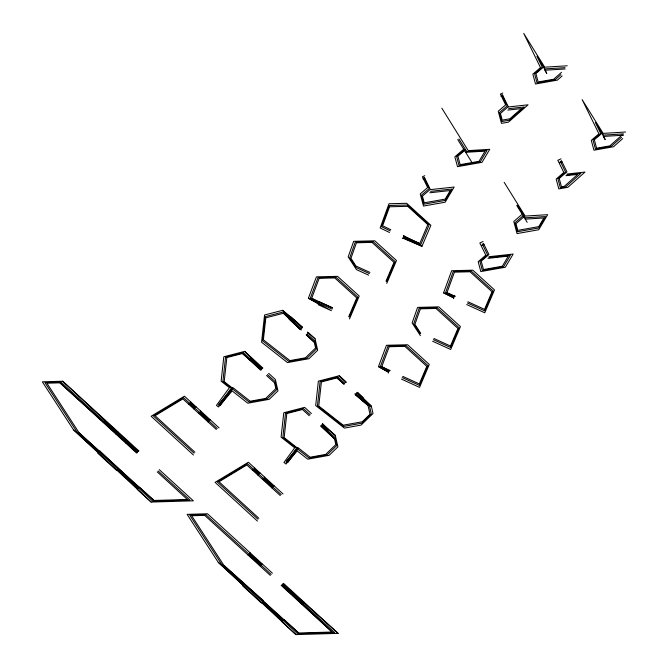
<?xml version="1.0" encoding="UTF-8"?>
<svg xmlns="http://www.w3.org/2000/svg" width="668" height="668" viewBox="0 0 668 668"><rect width="100%" height="100%" fill="white"/><g stroke="black" fill="none" stroke-linecap="round" stroke-linejoin="round"><path stroke-width="1" d="M388.258 373.103L388.551 372.285L378.472 366.615L386.455 345.272L407.597 344.755L429.29 364.469L419.554 387.365L401.468 379.123M389.527 370.339L389.302 370.957L381.754 366.715L389.235 346.734L404.816 346.35L426.802 366.331L419.329 383.916L402.737 376.36M453.714 297.978L443.585 292.843L451.668 270.707L472.819 270.181L494.504 289.895L484.768 312.791L466.681 304.558M454.741 295.765L454.482 296.367L446.934 292.751L454.449 272.16L470.03 271.776L492.015 291.757L484.542 309.351L467.951 301.786M308.407 298.204L331.403 310.712L318.193 304.691L318.486 303.865L308.407 298.204L316.398 276.861L337.54 276.335L359.225 296.049L349.489 318.945M311.689 298.295L332.681 307.94L319.463 301.919L319.246 302.537L311.689 298.295L319.17 278.314L334.76 277.93L356.745 297.911L348.746 316.716M349.364 316.974L357.806 297.118L335.946 277.245L317.985 277.688L310.286 298.254L318.92 303.105L332.13 309.125M386.012 281.186L394.003 262.382L372.018 242.4L356.436 242.785L350.959 258.307L355.977 266.048L369.938 272.41M386.63 281.445L395.072 261.58L373.212 241.716L355.242 242.158L349.765 257.681L356.186 267.576L369.396 273.596M386.755 283.416L396.491 260.52L374.798 240.806L353.656 241.323L348.178 256.838L356.461 269.613L368.669 275.174M404.006 235.729L403.731 236.322L419.738 243.611L427.821 224.59L407.731 206.328L389.544 206.779L382.605 225.784L390.813 229.717M402.887 238.167L421.967 246.3L430.893 225.316L406.67 203.297L389.001 203.74L380.15 227.988L389.511 232.464M453.472 298.538L453.814 297.736L443.585 292.843M402.737 238.493L403.096 237.708L421.967 246.3M103.281 422.502L103.732 422.026L116.115 433.365L115.664 433.841M105.377 420.281L104.776 420.915L117.167 432.254L117.76 431.62M125.534 442.876L125.985 442.4L137.107 452.587L136.664 453.063L59.953 382.839L46.902 383.215L79.175 432.914L99.44 451.459L99.883 450.983L138.911 487.598L139.353 487.122L153.924 500.449L187.374 499.489L157.239 471.9M127.63 440.655L127.029 441.289L138.159 451.476L138.76 450.842M188.61 404.132L189.061 403.656L194.338 408.482L193.887 408.958M190.706 401.911L190.113 402.545L195.382 407.371L195.983 406.737M198.647 413.317L199.097 412.841L208.449 421.408L207.998 421.884M200.742 411.096L200.141 411.73L209.493 420.297L210.094 419.663M249.339 359.785L249.79 359.309L261.171 369.73L260.72 370.197L242.501 353.522L226.853 357.564L224.197 381.637L232.773 388.367L220.265 405.443L218.745 404.274L232.932 387.657L250.199 401.209L265.714 398.404L275.859 388.592L274.548 382.864L266.524 375.516M251.435 357.564L250.834 358.198L262.215 368.619L262.816 367.984L244.672 351.376L223.813 356.77L221.125 381.161L229.425 387.674L216.457 405.392L218.486 406.962L232.172 390.939L247.795 403.196L269.221 399.33L277.963 390.872L275.358 379.466L268.619 373.295M306.361 334.785L314.269 342.25L315.58 347.986L305.443 357.797L289.92 360.603L263.392 339.778L265.814 317.834L283.558 313.242L289.511 318.694L289.06 319.17L300.441 329.591L300.892 329.115M301.936 328.005L302.537 327.37L291.156 316.949L290.563 317.584L282.622 310.319L264.561 314.987L261.564 342.216L287.516 362.59L308.942 358.716L317.684 350.257L315.079 338.851L308.34 332.681L307.739 333.315M306.695 334.426L306.245 334.902L314.269 342.25M252.562 470.197L253.013 469.721L258.282 474.547L257.831 475.023M254.658 467.976L254.057 468.61L259.326 473.437L259.927 472.802M344.337 383.691L343.886 384.167L337.048 377.904L321.4 381.954L318.753 406.019L343.193 425.207L362.29 421.759L370.022 414.277L367.984 405.342L355.267 394.588L355.718 394.112M345.381 382.58L345.982 381.946L339.227 375.758L318.36 381.152L315.68 405.551L344.412 428.105L361.071 425.09L373.02 413.534L371.391 406.394L357.363 392.366L356.762 393.001M262.591 479.382L263.042 478.906L272.394 487.465L271.951 487.941M264.687 477.161L264.094 477.795L273.446 486.354L274.047 485.72M326.477 431.503L326.928 431.027L321.124 425.716L320.682 426.192L334.509 438.851L335.812 444.587L325.675 454.399L310.161 457.204L297.961 447.627L286.238 461.346L287.766 462.523L298.02 448.512L284.159 437.623L286.814 413.559L302.454 409.509L309.301 415.772M328.572 429.282L327.98 429.916L322.176 424.606L322.778 423.971M248.053 555.041L248.504 554.565L260.887 565.905L260.436 566.38M250.149 552.82L249.548 553.455L261.939 564.794L262.532 564.159M281.437 585.602L281.888 585.126L302.462 603.964L302.011 604.44M304.107 602.219L303.506 602.853L282.931 584.016L283.533 583.381L338.142 633.381L295.932 634.6L282.038 621.883L282.631 621.248L262.056 602.411L261.464 603.045L242.567 585.744L243.16 585.11L218.244 562.297L187.115 514.36L207.489 513.767L272.402 573.194M622.075 134.994L609.859 145.849L596.599 148.196L594.345 139.796L602.052 133.174L605.208 139.62L603.237 136.447L623.611 135.195M621.482 137.291L611.42 146.234L595.464 149.064L593.034 140.038L600.716 133.45L595.33 122.478L603.196 135.136L623.511 133.892M622.685 138.593L613.5 146.76L593.944 150.216L591.297 140.363L598.937 133.809L582.154 99.624L603.146 133.391L625.657 132.005M561.529 72.328L553.722 79.225L538.158 81.972L535.903 73.572L543.61 66.959L546.775 73.405L544.804 70.232L565.17 68.971M560.945 74.616L555.283 79.609L537.022 82.84L534.6 73.814L542.274 67.226L536.897 56.254L544.762 68.921L565.07 67.668M562.139 75.918L557.371 80.127L535.511 84.001L532.864 74.148L540.495 67.593L523.72 33.4L544.712 67.176L567.224 65.79M463.684 149.248L454.858 156.821L457.505 166.674L482.012 162.341L489.753 149.306L468.226 150.634L441.84 108.183M464.277 149.908L456.595 156.496L459.025 165.522L480.292 161.756L487.072 150.35L466.765 151.594L458.891 138.936M465.613 149.632L457.906 156.254L460.16 164.654L479.006 161.322L485.06 151.127L465.663 152.321M521.533 214.804L513.784 221.459L517.04 233.591L538.7 229.759L547.66 214.687L525.148 216.073L504.156 182.297M522.71 216.123L515.036 222.72L517.458 231.738L538.725 227.98L545.505 216.566L525.198 217.818L517.333 205.159M524.347 216.465L515.972 223.663L517.775 230.351L538.75 226.644L543.894 217.977L525.24 219.129M502.779 93.011L500.39 94.13L505.659 104.859L498.228 111.239L501.484 123.371L508.423 122.144L528.079 104.801L508.39 106.955M501.017 96.384L502.804 95.549M424.773 175.692L422.393 176.803L427.662 187.541L420.23 193.92L423.487 206.053L445.147 202.22L454.173 187.032L430.392 189.628M423.019 179.057L424.806 178.222M561.02 158.842L557.838 160.32L563.817 172.494L556.177 179.049L558.824 188.902L567.867 187.299L585.018 172.06L566.94 174.039M559.6 162.9L561.988 161.781M483.014 241.515L479.841 243.002L485.811 255.168L478.179 261.722L480.826 271.575L505.325 267.242L513.158 254.065L488.934 256.712M481.603 245.573L483.983 244.463M508.607 108.684L524.28 106.972L509.266 120.215L501.902 121.526L499.48 112.5L507.154 105.911L501.768 94.939M507.839 110.086L521.432 108.6L509.901 118.77L502.219 120.131L500.415 113.443L508.273 106.696L502.369 94.664M567.048 174.907L580.851 173.396L565.788 186.781L560.343 187.741L557.914 178.715L565.596 172.127L560.21 161.155M565.963 175.684L577.728 174.398L564.235 186.389L561.479 186.873L559.216 178.473L566.923 171.86L561.404 160.604M430.61 191.365L451.952 189.027L445.172 200.433L423.904 204.199L421.475 195.181L429.157 188.585L423.771 177.613M429.833 192.768L450.282 190.53L445.189 199.097L424.213 202.813L422.418 196.116L430.275 189.37L424.372 177.337M489.043 257.581L510.385 255.251L503.605 266.657L482.338 270.423L479.916 261.397L487.59 254.809L482.204 243.837M487.966 258.357L508.315 256.136L502.319 266.223L483.473 269.555L481.219 261.155L488.926 254.533L483.407 243.286M138.835 450.917L62.717 381.228L42.343 381.82L73.472 429.758L151.152 502.06L193.369 500.841L159.335 469.679M270.306 575.415L204.725 515.379L191.674 515.754L223.955 565.454L298.696 632.997L332.146 632.028L281.888 585.126M446.934 292.751L455.317 296.358M403.464 236.915L420.69 244.764L429.14 224.899L407.28 205.034L389.31 205.477L381.553 226.728L390.246 230.894M467.408 302.971L484.642 310.829L493.084 290.964L471.224 271.091L453.255 271.534L445.498 292.793L454.198 296.951M433.891 338.476L450.474 346.032L457.956 328.447L435.97 308.457L420.389 308.85L414.903 324.372L420.69 333.29M433.34 339.661L450.574 347.51L459.016 327.646L437.156 307.773L419.195 308.224L413.717 323.738L420.13 333.641M432.622 341.239L450.7 349.481L460.436 326.577L438.751 306.863L417.6 307.389L412.123 322.903L420.406 335.678M402.194 377.545L419.429 385.394L427.871 365.53L406.01 345.665L388.041 346.107L380.342 366.674L388.985 371.525M381.754 366.715L390.262 370.623M403.363 235.746L419.738 243.611M378.472 366.615L388.659 372.159M322.176 424.606L335.319 435.452L337.916 446.867L329.174 455.317L307.756 459.192L297.202 450.908L285.988 464.035L283.95 462.465L294.68 447.819L281.086 437.156L283.775 412.757L304.633 407.363L311.397 413.55M355.267 394.588L367.984 405.342L354.925 393.769M302.537 327.37L282.622 310.319L302.303 327.621M242.501 353.522L261.171 369.73M307.372 332.071L315.079 338.851M337.048 377.904L343.987 384.067M282.931 584.016L338.142 633.381M59.953 382.839L137.107 452.587M79.175 432.914L153.924 500.449M301.343 328.639L283.157 311.989L265.271 316.615L262.608 340.822L288.893 361.455L306.938 358.19L316.482 348.963L314.62 340.797L307.146 333.95M357.363 392.366L363.167 397.677L362.565 398.312L371.391 406.394L357.029 392.717M344.788 383.215L337.983 376.986L320.097 381.612L317.434 405.818L343.719 426.451L361.764 423.186L371.308 413.96L369.446 405.793L356.169 393.636M322.435 423.662L335.319 435.452M261.614 369.254L243.428 352.595L225.55 357.221L222.887 381.428L231.337 388.066L218.636 405.426L232.606 389.06L249.164 402.061L267.217 398.804L276.761 389.569L274.89 381.403L267.417 374.564M310.194 414.82L303.389 408.591L285.512 413.216L282.84 437.423L296.592 448.211L286.129 462.498L297.636 449.03L309.125 458.056L327.178 454.791L336.714 445.564L334.852 437.398L321.575 425.24M219.079 427.887L184.435 396.174L151.143 416.264L193.478 455.025M217.234 428.555L183.558 397.736L153.381 415.947L194.021 453.155M216.332 429.507L182.898 398.905L155.059 415.705L194.922 452.203M283.032 493.953L248.387 462.231L215.096 482.329L257.43 521.09M281.178 494.621L247.511 463.792L217.325 482.012L257.973 519.22M280.284 495.572L246.851 464.961L219.004 481.77L258.867 518.268M137.558 452.111L61.139 382.146L44.948 382.614L76.737 431.561L152.738 501.142L189.946 500.065L158.132 470.948M271.208 574.463L205.911 514.686L189.72 515.153L221.509 564.101L297.51 633.681L334.718 632.604L282.33 584.65M281.144 585.335L332.146 632.028M298.696 632.997L284.134 619.662L283.683 620.138L263.108 601.3L263.551 600.824L223.955 565.454M73.472 429.758L98.388 452.57L97.787 453.205L116.683 470.506L117.284 469.871L137.858 488.709L137.266 489.343L151.152 502.06M62.717 381.228L138.159 451.476M218.244 562.297L295.932 634.6M301.31 330.009L283.558 313.242L300.441 329.591M339.227 375.758L346.183 382.388M321.124 425.716L334.509 438.851M244.672 351.376L262.215 368.619M516.765 205.493L527.211 222.302M457.764 139.604L471.675 161.998"/></g></svg>
